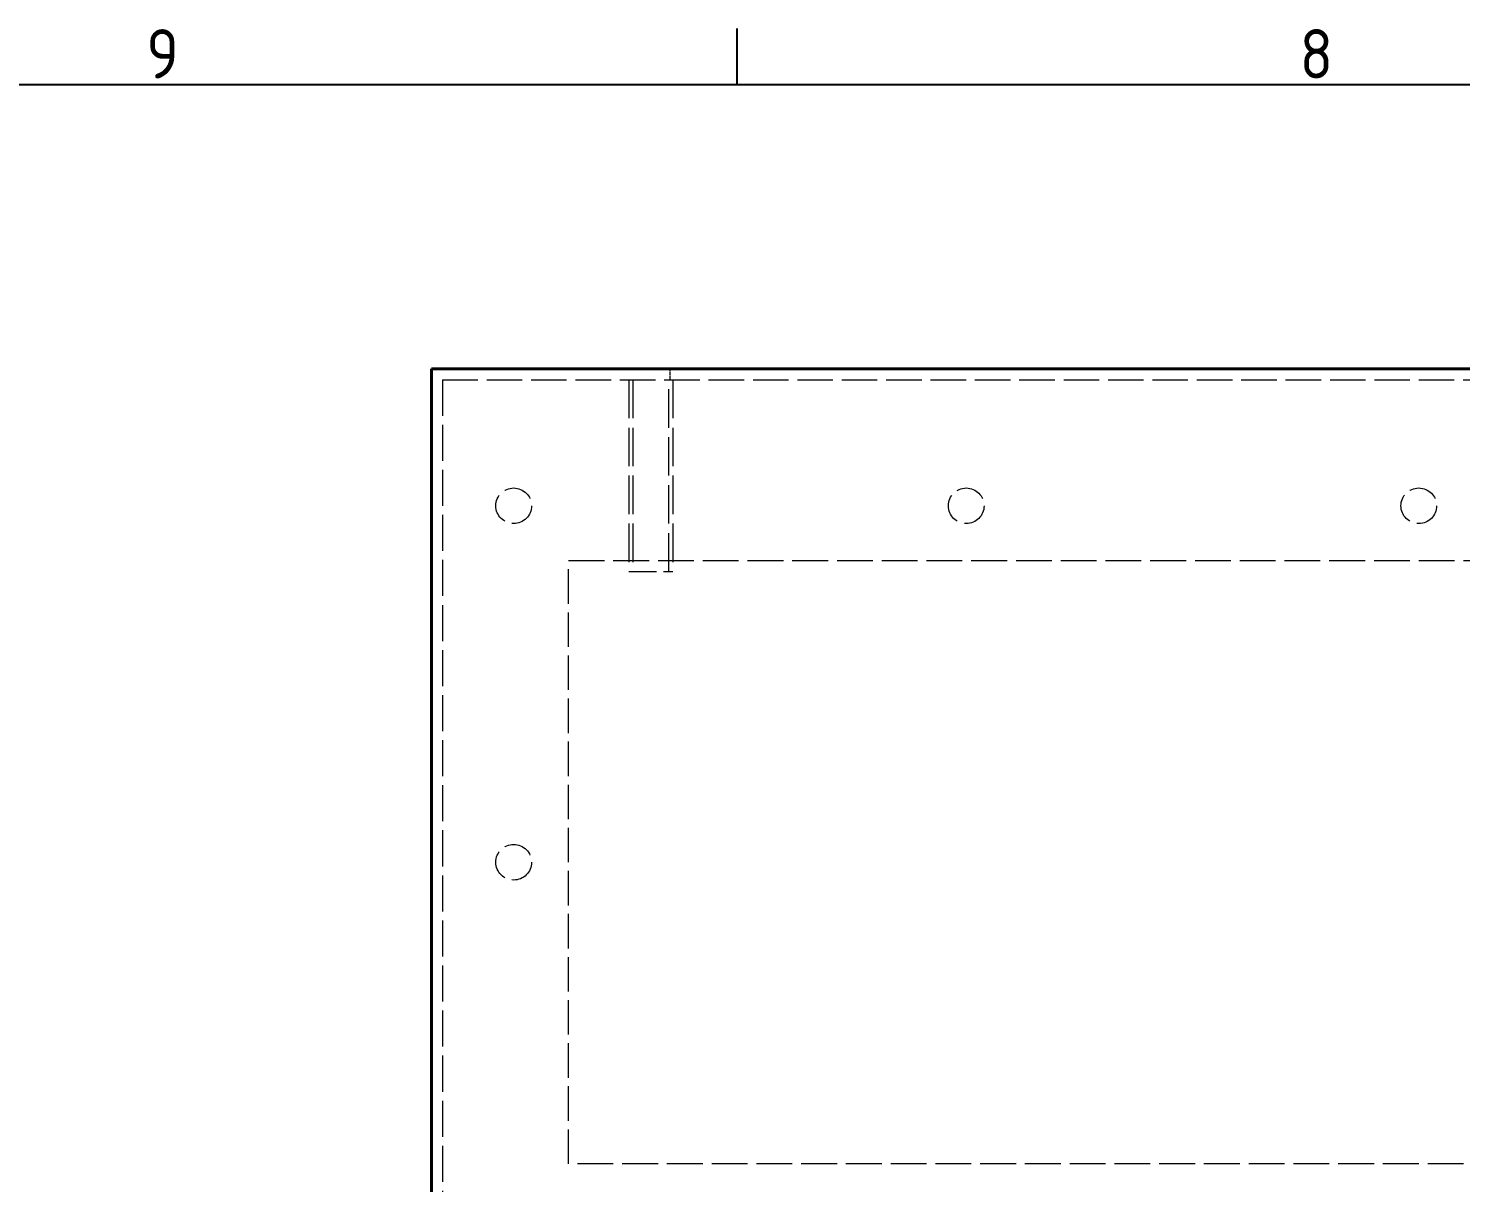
# Model space of a CAD drawing. Header units: millimetres. Extents: x 0 to 2523, y 0 to 1782.
# Drawn here: x 711.9 to 972.9, y 1521.8 to 1732.2 of the extents above; entities that cross this region are included whole.
import ezdxf

# ---------------------------------------------------------------- set-up
doc = ezdxf.new("R2010")
doc.units = ezdxf.units.MM
doc.header["$LTSCALE"] = 3
doc.linetypes.add('DASHED', pattern=[0.2067, 0.1654, -0.0413])
doc.layers.get('0').update_dxf_attribs({"color": 3, "lineweight": 25})
for name, color, linetype, lineweight in [('가려진 것(ISO)', 2, 'DASHED', 18), ('가시적인 것(ISO)', 3, 'Continuous', 40), ('경계(ISO)', 7, 'Continuous', 25)]:
    doc.layers.add(name, color=color, linetype=linetype, lineweight=lineweight)
doc.styles.add('문자 텍스트_M2B', font='isocp.shx')

# ---------------------------------------------------------------- blocks, each defined once
blk = doc.blocks.new('경계 Default Border')
at = {"layer": '경계(ISO)'}
blk.add_line((280.333, 574), (280.333, 577.4), dxfattribs=at)
at = {"layer": '경계(ISO)', "flags": 128}
blk.add_lwpolyline([(20, 20), (20, 574), (821, 574), (821, 20), (20, 20)], dxfattribs=at)
at = {"layer": '경계(ISO)', "color": 2, "char_height": 3, "attachment_point": 7, "style": '문자 텍스트_M2B'}
for s, insert in [('9', (244.436, 574.371)), ('8', (314.52, 574.371))]:
    blk.add_mtext(s, dxfattribs=dict(at, insert=insert))

msp = doc.modelspace()

# ---------------------------------------------------------------- linework, layer by layer
at = {"layer": '가려진 것(ISO)', "ltscale": 13.047749}
msp.add_line((787.2766, 1668.1807), (1143.2766, 1668.1807), dxfattribs=at)
at = {"layer": '가려진 것(ISO)', "ltscale": 13.251719}
msp.add_line((787.2766, 1668.1807), (787.2766, 1479.1807), dxfattribs=at)
at = {"layer": '가려진 것(ISO)', "ltscale": 14.110627}
for p, q in [((821.2766, 1668.1807), (821.2766, 1633.1807)), ((822.0206, 1668.1807), (822.0206, 1633.1807)), ((828.5326, 1633.1807), (828.5326, 1668.1807)), ((829.2766, 1668.1807), (829.2766, 1633.1807))]:
    msp.add_line(p, q, dxfattribs=at)
at = {"layer": '가려진 것(ISO)', "ltscale": 1.269698}
msp.add_line((828.7766, 1668.1807), (828.7766, 1670.1807), dxfattribs=at)
at = {"layer": '가려진 것(ISO)', "ltscale": 12.670768}
msp.add_line((810.2766, 1525.1807), (810.2766, 1635.1807), dxfattribs=at)
at = {"layer": '가려진 것(ISO)', "ltscale": 13.155773}
for p, q in [((810.2766, 1635.1807), (1120.2766, 1635.1807)), ((1120.2766, 1525.1807), (810.2766, 1525.1807))]:
    msp.add_line(p, q, dxfattribs=at)
at = {"layer": '가려진 것(ISO)', "ltscale": 10.132536}
msp.add_line((821.2766, 1633.1807), (829.2766, 1633.1807), dxfattribs=at)
at = {"layer": '가려진 것(ISO)', "ltscale": 10.976913}
for centre in [(800.2766, 1645.1807), (882.7766, 1645.1807), (965.2766, 1645.1807), (800.2766, 1580.1807)]:
    msp.add_circle(centre, 3.25, dxfattribs=at)
at = {"layer": '가시적인 것(ISO)'}
for p, q in [((1145.2766, 1670.1807), (785.2766, 1670.1807)), ((785.2766, 1670.1807), (785.2766, 1477.1807))]:
    msp.add_line(p, q, dxfattribs=at)

# ---------------------------------------------------------------- block references
at = {"xscale": 3, "yscale": 3, "zscale": 3}
msp.add_blockref('경계 Default Border', (0, 0), dxfattribs=at)

doc.saveas('drawing.dxf')
